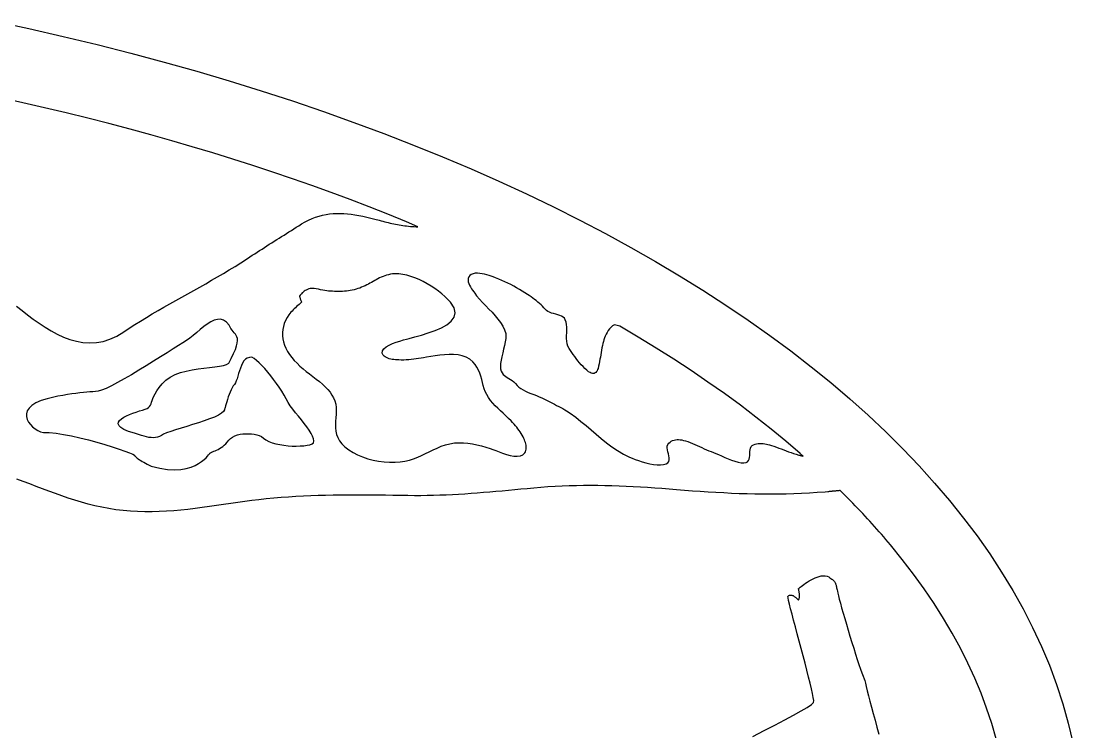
# Model space of a CAD drawing. Extents: x 0.2 to 24.2, y 0.4 to 12.4.
# Drawn here: x 16.96 to 24.09, y 7.12 to 11.93 of the extents above; entities that cross this region are included whole.
import ezdxf

# ---------------------------------------------------------------- set-up
doc = ezdxf.new("R2010")
doc.units = 0
doc.linetypes.add('0', pattern=[0])
doc.layers.add('1', color=7, linetype='0')

msp = doc.modelspace()

# ---------------------------------------------------------------- linework, layer by layer
at = {"layer": '1'}
for points in [[(16.777, 11.932087), (17.012596, 11.88135), (17.24575, 11.82818), (17.476219, 11.772612), (17.704002, 11.714676), (17.928856, 11.654406), (18.15078, 11.591831), (18.369774, 11.526987), (18.585838, 11.459902), (18.798729, 11.390612), (19.008446, 11.319143), (19.214989, 11.245535), (19.418358, 11.169813), (19.618309, 11.09201), (19.814842, 11.012163), (20.007957, 10.9303), (20.197411, 10.846453), (20.383446, 10.760654), (20.565819, 10.672937), (20.744286, 10.58333), (20.91909, 10.491869), (21.090233, 10.398584), (21.257225, 10.303509), (21.420067, 10.206675), (21.579247, 10.10811), (21.734032, 10.007853), (21.884911, 9.90593), (22.031639, 9.802376), (22.173485, 9.697222), (22.311424, 9.590502), (22.444725, 9.482244), (22.573875, 9.372482), (22.698387, 9.26125), (22.818016, 9.148581), (22.933006, 9.0345), (23.043602, 8.919043), (23.148827, 8.802242), (23.249657, 8.684132), (23.34536, 8.564739), (23.43618, 8.444099), (23.521873, 8.322245), (23.60244, 8.199203), (23.677635, 8.075012), (23.747704, 7.949701), (23.812401, 7.823303), (23.871971, 7.695845), (23.92617, 7.567368), (23.974266, 7.437895), (24.017235, 7.307463), (24.0541, 7.176102), (24.085838, 7.043848)], [(16.929588, 10.000916), (16.966454, 9.971346), (17.004051, 9.941759), (17.04287, 9.912642), (17.08242, 9.884476), (17.122704, 9.857746), (17.163719, 9.832941), (17.205467, 9.810539), (17.247948, 9.791033), (17.291405, 9.7749), (17.335106, 9.762629), (17.379295, 9.754705), (17.424461, 9.751612), (17.469872, 9.753832), (17.51577, 9.761854), (17.562157, 9.776161), (17.608543, 9.797239), (17.655663, 9.825569), (17.69326, 9.8508), (17.731346, 9.875553), (17.76992, 9.899881), (17.808983, 9.92383), (17.848289, 9.947445), (17.888084, 9.970776), (17.928123, 9.993868), (17.968163, 10.016769), (18.00869, 10.039532), (18.048973, 10.062195), (18.0895, 10.084814), (18.130028, 10.107431), (18.170555, 10.130095), (18.211082, 10.152857), (18.251122, 10.175758), (18.291161, 10.198851), (18.330956, 10.222179), (18.370506, 10.245794), (18.409569, 10.269741), (18.448143, 10.294065), (18.486473, 10.318819), (18.510155, 10.334339), (18.526512, 10.345058), (18.54287, 10.355749), (18.559227, 10.366413), (18.575829, 10.377052), (18.592186, 10.387669), (18.608788, 10.398264), (18.625145, 10.40884), (18.641747, 10.419401), (18.658348, 10.429945), (18.67495, 10.440475), (18.691551, 10.450994), (18.708397, 10.461506), (18.724754, 10.47201), (18.7416, 10.482504), (18.758202, 10.492998), (18.774803, 10.50349), (18.791649, 10.513983), (18.808006, 10.524477), (18.824608, 10.534973), (18.841454, 10.545479), (18.860497, 10.557446), (18.884422, 10.571217), (18.908104, 10.583364), (18.931786, 10.593948), (18.955467, 10.603025), (18.978905, 10.610653), (19.002342, 10.616888), (19.02578, 10.621788), (19.049706, 10.625414), (19.073387, 10.627817), (19.097313, 10.629059), (19.121483, 10.629196), (19.145897, 10.628286), (19.170799, 10.626385), (19.19619, 10.623556), (19.221581, 10.619846), (19.247704, 10.615322), (19.274315, 10.610039), (19.301414, 10.604053), (19.329247, 10.597424), (19.357567, 10.590204), (19.38662, 10.582457), (19.398827, 10.579187), (19.411278, 10.575972), (19.423485, 10.572823), (19.435692, 10.569748), (19.447899, 10.566757), (19.46035, 10.56386), (19.472557, 10.561069), (19.484764, 10.558392), (19.497215, 10.555838), (19.509422, 10.553417), (19.522118, 10.55114), (19.534325, 10.549015), (19.54702, 10.547054), (19.559471, 10.545265), (19.571922, 10.543659), (19.584618, 10.542246), (19.597069, 10.541037), (19.610008, 10.540037), (19.622704, 10.539257), (19.635643, 10.538712), (19.648338, 10.538408), (19.569969, 10.572687), (19.444481, 10.623425), (19.317772, 10.673256), (19.189842, 10.722178), (19.060448, 10.770187), (18.929832, 10.81728), (18.797997, 10.863451), (18.66494, 10.908695), (18.530418, 10.953014), (18.394676, 10.996399), (18.257957, 11.038847), (18.119774, 11.080355), (17.980614, 11.12092), (17.839989, 11.160534), (17.698143, 11.1992), (17.555077, 11.236908), (17.411278, 11.273661), (17.266014, 11.309446), (17.119286, 11.344265), (16.971581, 11.378115), (16.822899, 11.410988)], [(23.565086, 7.070278), (23.535301, 7.173294), (23.501122, 7.27602), (23.463036, 7.37845), (23.420555, 7.48056), (23.373924, 7.582342), (23.322899, 7.683779), (23.267967, 7.784861), (23.208641, 7.885565), (23.145164, 7.985884), (23.077538, 8.085802), (23.005516, 8.185307), (22.929588, 8.284378), (22.849754, 8.383011), (22.818993, 8.419256), (22.803856, 8.437059), (22.788475, 8.454824), (22.773094, 8.472555), (22.757469, 8.49025), (22.7416, 8.50791), (22.725975, 8.525536), (22.709862, 8.543131), (22.693748, 8.560688), (22.677635, 8.578218), (22.661278, 8.595713), (22.64492, 8.613176), (22.628319, 8.63061), (22.611473, 8.648016), (22.594627, 8.665388), (22.577782, 8.682734), (22.560692, 8.700048), (22.543602, 8.717337), (22.526268, 8.734594), (22.509422, 8.751377), (22.504784, 8.750908), (22.500389, 8.750444), (22.495995, 8.749987), (22.4916, 8.749533), (22.487206, 8.749083), (22.482567, 8.748638), (22.478172, 8.748196), (22.473778, 8.747757), (22.469139, 8.74732), (22.464745, 8.746887), (22.46035, 8.746458), (22.455711, 8.746031), (22.451561, 8.745604), (22.446922, 8.74518), (22.442528, 8.744759), (22.437889, 8.744337), (22.43325, 8.743916), (22.4291, 8.743498), (22.424706, 8.743078), (22.406395, 8.741472), (22.353416, 8.737291), (22.300682, 8.733829), (22.247704, 8.731056), (22.194969, 8.728945), (22.142235, 8.727465), (22.089256, 8.726583), (22.036522, 8.726274), (21.983788, 8.726505), (21.931053, 8.727249), (21.878319, 8.728474), (21.825584, 8.73015), (21.772606, 8.732248), (21.719872, 8.734739), (21.666893, 8.737593), (21.61367, 8.740778), (21.560936, 8.744268), (21.507713, 8.748028), (21.454247, 8.752031), (21.401024, 8.756252), (21.349998, 8.760403), (21.301414, 8.764212), (21.252586, 8.76778), (21.204002, 8.771086), (21.155663, 8.774103), (21.107323, 8.77681), (21.058983, 8.779179), (21.010643, 8.781185), (20.962303, 8.782806), (20.914207, 8.784019), (20.866112, 8.784798), (20.817772, 8.785116), (20.769676, 8.784954), (20.721581, 8.784279), (20.673485, 8.783077), (20.625389, 8.781317), (20.577293, 8.778973), (20.528954, 8.776026), (20.480614, 8.772449), (20.432518, 8.768219), (20.388573, 8.764015), (20.346092, 8.759933), (20.303856, 8.755884), (20.261375, 8.751892), (20.219139, 8.747982), (20.176903, 8.744179), (20.134911, 8.740513), (20.092674, 8.737007), (20.050438, 8.733688), (20.008202, 8.730583), (19.965965, 8.727716), (19.923973, 8.725113), (19.881493, 8.722803), (19.838768, 8.72081), (19.796288, 8.71916), (19.753563, 8.717876), (19.710838, 8.716993), (19.668114, 8.71653), (19.624657, 8.716511), (19.580956, 8.716969), (19.52993, 8.717712), (19.478905, 8.718449), (19.428123, 8.719143), (19.377098, 8.719755), (19.326561, 8.720253), (19.27578, 8.720594), (19.225243, 8.720747), (19.174706, 8.720671), (19.124168, 8.720331), (19.073875, 8.719692), (19.023338, 8.718714), (18.973045, 8.71736), (18.922752, 8.715599), (18.872215, 8.713388), (18.821922, 8.710691), (18.771873, 8.707474), (18.721581, 8.703699), (18.671288, 8.699327), (18.620995, 8.694326), (18.571434, 8.688753), (18.523582, 8.682831), (18.475975, 8.676472), (18.428123, 8.669794), (18.380028, 8.662916), (18.331932, 8.655956), (18.283836, 8.649029), (18.235741, 8.642256), (18.187401, 8.63575), (18.139305, 8.629633), (18.090721, 8.62402), (18.042137, 8.61903), (17.993797, 8.61478), (17.944969, 8.611387), (17.896141, 8.608971), (17.847557, 8.607645), (17.798485, 8.607533), (17.749413, 8.608746), (17.70034, 8.611406), (17.651024, 8.615629), (17.601952, 8.621489), (17.5541, 8.628931), (17.506981, 8.637846), (17.460594, 8.648104), (17.414696, 8.659575), (17.369286, 8.672129), (17.324364, 8.685635), (17.27993, 8.699963), (17.235985, 8.714981), (17.192284, 8.730564), (17.148582, 8.746576), (17.105125, 8.762892), (17.061668, 8.779377), (17.018456, 8.795904), (16.974998, 8.81234), (16.931297, 8.828558)], [(21.916893, 7.086029), (21.994041, 7.125027), (22.066795, 7.162378), (22.13369, 7.197451), (22.193504, 7.229601), (22.244286, 7.2582), (22.285057, 7.282598), (22.313622, 7.302162), (22.329002, 7.316254), (22.329735, 7.328749), (22.326805, 7.348684), (22.321434, 7.375456), (22.31411, 7.408195), (22.305321, 7.44603), (22.294823, 7.488092), (22.283348, 7.53351), (22.270897, 7.581419), (22.257957, 7.630945), (22.24453, 7.681221), (22.231102, 7.731379), (22.217918, 7.780544), (22.205467, 7.827848), (22.193504, 7.872429), (22.182762, 7.913408), (22.173241, 7.949921), (22.165428, 7.981096), (22.159569, 8.006063), (22.155663, 8.02396), (22.154198, 8.033905), (22.15786, 8.037516), (22.161522, 8.040184), (22.165428, 8.042028), (22.169579, 8.043114), (22.173485, 8.043499), (22.177635, 8.043247), (22.181541, 8.042419), (22.185692, 8.041077), (22.189598, 8.039284), (22.193748, 8.037102), (22.197411, 8.034588), (22.201317, 8.031809), (22.204979, 8.028824), (22.208641, 8.025694), (22.212303, 8.022486), (22.215477, 8.019257), (22.218651, 8.016071), (22.221581, 8.012987), (22.224266, 8.010067), (22.226707, 8.008804), (22.228905, 8.013052), (22.230614, 8.01763), (22.231834, 8.022474), (22.232567, 8.027525), (22.233055, 8.032719), (22.233543, 8.037998), (22.233299, 8.043299), (22.233055, 8.048561), (22.232567, 8.053722), (22.232079, 8.058723), (22.231346, 8.063503), (22.230614, 8.067997), (22.229881, 8.072147), (22.228905, 8.07589), (22.228172, 8.079165), (22.227684, 8.081913), (22.226952, 8.08407), (22.226463, 8.085579), (22.225975, 8.086372), (22.226463, 8.086689), (22.228416, 8.08839), (22.232323, 8.091635), (22.237694, 8.096201), (22.244774, 8.101862), (22.253319, 8.108395), (22.263084, 8.115578), (22.274071, 8.123188), (22.285545, 8.131001), (22.298241, 8.13879), (22.311424, 8.146338), (22.324852, 8.153416), (22.339012, 8.159805), (22.353172, 8.165279), (22.367088, 8.169615), (22.381004, 8.172588), (22.394432, 8.173979), (22.407616, 8.173559), (22.420067, 8.17111), (22.431541, 8.166407), (22.439842, 8.160992), (22.44619, 8.156301), (22.451561, 8.152018), (22.456444, 8.148067), (22.460838, 8.144375), (22.464256, 8.140863), (22.46743, 8.137461), (22.470116, 8.13409), (22.472557, 8.13068), (22.47451, 8.127155), (22.476219, 8.123436), (22.477928, 8.119455), (22.479393, 8.115133), (22.480614, 8.110399), (22.481834, 8.105173), (22.483299, 8.099384), (22.485008, 8.092957), (22.486717, 8.085815), (22.48867, 8.077888), (22.490868, 8.069099), (22.493065, 8.056841), (22.497215, 8.038782), (22.502831, 8.015574), (22.510399, 7.987867), (22.518944, 7.956318), (22.528709, 7.921574), (22.539452, 7.884293), (22.550926, 7.845123), (22.562889, 7.804718), (22.57534, 7.763733), (22.587791, 7.722816), (22.600487, 7.682625), (22.612694, 7.643805), (22.624657, 7.607014), (22.635643, 7.572906), (22.646141, 7.54213), (22.655907, 7.515339), (22.663963, 7.493185), (22.671043, 7.476322), (22.675926, 7.464109), (22.679588, 7.446314), (22.685204, 7.422808), (22.692284, 7.394182), (22.701073, 7.361027), (22.710594, 7.323933), (22.721581, 7.283493), (22.733055, 7.240299), (22.745262, 7.194941), (22.757957, 7.14801), (22.771141, 7.100098)]]:
    msp.add_lwpolyline(points, dxfattribs=at)
for points in [[(19.868065, 10.027107), (19.850243, 10.046396), (19.830711, 10.065468), (19.809471, 10.084164), (19.786766, 10.102341), (19.762596, 10.119852), (19.737206, 10.136555), (19.711082, 10.152306), (19.683983, 10.166962), (19.656395, 10.180372), (19.628319, 10.192398), (19.601219, 10.202284), (19.587791, 10.206467), (19.574364, 10.210163), (19.560692, 10.213324), (19.546776, 10.215906), (19.53286, 10.217859), (19.518944, 10.219137), (19.504784, 10.219696), (19.490868, 10.219488), (19.476952, 10.218468), (19.463036, 10.216583), (19.449364, 10.213825), (19.436424, 10.210396), (19.423973, 10.206364), (19.41201, 10.201805), (19.400047, 10.196796), (19.388817, 10.191414), (19.377342, 10.18574), (19.3666, 10.179844), (19.355614, 10.173807), (19.344872, 10.167707), (19.334373, 10.161617), (19.323631, 10.155617), (19.312645, 10.149738), (19.301414, 10.144016), (19.290184, 10.138489), (19.278465, 10.133196), (19.266991, 10.128174), (19.254784, 10.123463), (19.242332, 10.119102), (19.229881, 10.115126), (19.216942, 10.111576), (19.203758, 10.10849), (19.190086, 10.105995), (19.177147, 10.104099), (19.163719, 10.102654), (19.150536, 10.101612), (19.137352, 10.100916), (19.12368, 10.100527), (19.110252, 10.100388), (19.096825, 10.100451), (19.083153, 10.100668), (19.069481, 10.100988), (19.055809, 10.10136), (19.043602, 10.1019), (19.031395, 10.103434), (19.017967, 10.10581), (19.003563, 10.108713), (18.98867, 10.111824), (18.973778, 10.114826), (18.959129, 10.117401), (18.944969, 10.119232), (18.931297, 10.120005), (18.919334, 10.119396), (18.908348, 10.117092), (18.899315, 10.113546), (18.891747, 10.109947), (18.885155, 10.106241), (18.878807, 10.102396), (18.873436, 10.098379), (18.868553, 10.094162), (18.863914, 10.089706), (18.85952, 10.084988), (18.855125, 10.079969), (18.850975, 10.074619), (18.846336, 10.068905), (18.845848, 10.067112), (18.846581, 10.06472), (18.848045, 10.060928), (18.849754, 10.056126), (18.851463, 10.05069), (18.853416, 10.045013), (18.85537, 10.039478), (18.857323, 10.034464), (18.858788, 10.030363), (18.859764, 10.027554), (18.860008, 10.026426), (18.851952, 10.019663), (18.843651, 10.012314), (18.835106, 10.004921), (18.826805, 9.997475), (18.818748, 9.98996), (18.810936, 9.982365), (18.803123, 9.974678), (18.795555, 9.966881), (18.788475, 9.958967), (18.781395, 9.950922), (18.774803, 9.942333), (18.761864, 9.923296), (18.751366, 9.903704), (18.743065, 9.883642), (18.736961, 9.863195), (18.733299, 9.842457), (18.73159, 9.821507), (18.731834, 9.800432), (18.734276, 9.779324), (18.73867, 9.758266), (18.744774, 9.737341), (18.753319, 9.71629), (18.764793, 9.693981), (18.778221, 9.672621), (18.793602, 9.652113), (18.810692, 9.632355), (18.829247, 9.613249), (18.849022, 9.594696), (18.870018, 9.576593), (18.891502, 9.558846), (18.913963, 9.541351), (18.936913, 9.524012), (18.959862, 9.506752), (18.98159, 9.489504), (19.001854, 9.472086), (19.020653, 9.454391), (19.037743, 9.436317), (19.052879, 9.417757), (19.065819, 9.398603), (19.076805, 9.378754), (19.08535, 9.358099), (19.091454, 9.336533), (19.094872, 9.313953), (19.094872, 9.290668), (19.093895, 9.267694), (19.092186, 9.244757), (19.090477, 9.221905), (19.0895, 9.199173), (19.089989, 9.176607), (19.092186, 9.154249), (19.097069, 9.132139), (19.105125, 9.110321), (19.116844, 9.088835), (19.132713, 9.067722), (19.154198, 9.046717), (19.179832, 9.026888), (19.208641, 9.008949), (19.239891, 8.992981), (19.273338, 8.979055), (19.30825, 8.967249), (19.344627, 8.957636), (19.381737, 8.950291), (19.419334, 8.945295), (19.456688, 8.942717), (19.493553, 8.942631), (19.528465, 8.945194), (19.560692, 8.950325), (19.590965, 8.957638), (19.61953, 8.96677), (19.647118, 8.977356), (19.673485, 8.989029), (19.699852, 9.001425), (19.725487, 9.014172), (19.751854, 9.026917), (19.778221, 9.039282), (19.806053, 9.050909), (19.835594, 9.061329), (19.865623, 9.068857), (19.896141, 9.073503), (19.926414, 9.07551), (19.956932, 9.075115), (19.987206, 9.072559), (20.017723, 9.068085), (20.047997, 9.061934), (20.07827, 9.054338), (20.108543, 9.045549), (20.138329, 9.035799), (20.156395, 9.029213), (20.175682, 9.021591), (20.198143, 9.012928), (20.222313, 9.004061), (20.247704, 8.995823), (20.273094, 8.98905), (20.298241, 8.984575), (20.32119, 8.98324), (20.34243, 8.985872), (20.360008, 8.993309), (20.372948, 9.006388), (20.377586, 9.014715), (20.380516, 9.023121), (20.382225, 9.031849), (20.382713, 9.040813), (20.382225, 9.049931), (20.38076, 9.059113), (20.378807, 9.068279), (20.376122, 9.077341), (20.373192, 9.086216), (20.369774, 9.09482), (20.366112, 9.103329), (20.360741, 9.114737), (20.354881, 9.126009), (20.348289, 9.137144), (20.341209, 9.148146), (20.333885, 9.15901), (20.325829, 9.169748), (20.317528, 9.180353), (20.308739, 9.190832), (20.29995, 9.201181), (20.290184, 9.211409), (20.279198, 9.222984), (20.26162, 9.240465), (20.243553, 9.257654), (20.224998, 9.274689), (20.206932, 9.291706), (20.188866, 9.308838), (20.171288, 9.326225), (20.155174, 9.344002), (20.140038, 9.362305), (20.126366, 9.381269), (20.114403, 9.401035), (20.104881, 9.421263), (20.097557, 9.441299), (20.091209, 9.461973), (20.085594, 9.483065), (20.080223, 9.504356), (20.07412, 9.525623), (20.067284, 9.546652), (20.058739, 9.567221), (20.048241, 9.587109), (20.035545, 9.606096), (20.019432, 9.623964), (19.999413, 9.640951), (19.975243, 9.654812), (19.948631, 9.664438), (19.920067, 9.670368), (19.890038, 9.673147), (19.859276, 9.673315), (19.827782, 9.671413), (19.796532, 9.667986), (19.765282, 9.66357), (19.735497, 9.658712), (19.706932, 9.65395), (19.685692, 9.650557), (19.669579, 9.64801), (19.652977, 9.645538), (19.636375, 9.643206), (19.619774, 9.641071), (19.603172, 9.639194), (19.586327, 9.637638), (19.569481, 9.636465), (19.552391, 9.635729), (19.535301, 9.6355), (19.518211, 9.635832), (19.506004, 9.636456), (19.495995, 9.637259), (19.485497, 9.638414), (19.474998, 9.63999), (19.464256, 9.642048), (19.453758, 9.644657), (19.443993, 9.647882), (19.434715, 9.651789), (19.426414, 9.656445), (19.419334, 9.661907), (19.413719, 9.668255), (19.407127, 9.68218), (19.408348, 9.697277), (19.417381, 9.711298), (19.432518, 9.724213), (19.452538, 9.735996), (19.475731, 9.74662), (19.500633, 9.756056), (19.526024, 9.76428), (19.54995, 9.771259), (19.57119, 9.776974), (19.588036, 9.781391), (19.62661, 9.791811), (19.671776, 9.804472), (19.718651, 9.818842), (19.764549, 9.83518), (19.807762, 9.853758), (19.845116, 9.874838), (19.874657, 9.898687), (19.894188, 9.925575), (19.901268, 9.955761), (19.893456, 9.989517)], [(19.999657, 10.208321), (19.992821, 10.199135), (19.988914, 10.188927), (19.988182, 10.177923), (19.989647, 10.166349), (19.993065, 10.154436), (19.998192, 10.142406), (20.004539, 10.130489), (20.011375, 10.118916), (20.018944, 10.107908), (20.026268, 10.097698), (20.03286, 10.088509), (20.046043, 10.07155), (20.065331, 10.048624), (20.086082, 10.026026), (20.107567, 10.003609), (20.129295, 9.981234), (20.150536, 9.95875), (20.171288, 9.936014), (20.190575, 9.912888), (20.207664, 9.889221), (20.222557, 9.864874), (20.234764, 9.839701), (20.242821, 9.815575), (20.24453, 9.799763), (20.243065, 9.780422), (20.239891, 9.758326), (20.235008, 9.734247), (20.229149, 9.708956), (20.223045, 9.683228), (20.217186, 9.657831), (20.212059, 9.633541), (20.208641, 9.611132), (20.207176, 9.59137), (20.208397, 9.575035), (20.213036, 9.560417), (20.219139, 9.548012), (20.226219, 9.537998), (20.23452, 9.529812), (20.243309, 9.522881), (20.253075, 9.516642), (20.263817, 9.510529), (20.274559, 9.503969), (20.285789, 9.496401), (20.297264, 9.487255), (20.309227, 9.475964), (20.320213, 9.462921), (20.331688, 9.451784), (20.34536, 9.441723), (20.360741, 9.432566), (20.377586, 9.424147), (20.395653, 9.416288), (20.414207, 9.408825), (20.433006, 9.401583), (20.451805, 9.394396), (20.47036, 9.387091), (20.487938, 9.379496), (20.504784, 9.371441), (20.518456, 9.363974), (20.532372, 9.356752), (20.546043, 9.349625), (20.560204, 9.342548), (20.57412, 9.335478), (20.588036, 9.328371), (20.601952, 9.321188), (20.615623, 9.313879), (20.629295, 9.30641), (20.642723, 9.298731), (20.655907, 9.290802), (20.680565, 9.274658), (20.71743, 9.248013), (20.753075, 9.220093), (20.787498, 9.191292), (20.821434, 9.162004), (20.855614, 9.132629), (20.890038, 9.103558), (20.925194, 9.075186), (20.961571, 9.047911), (21.000145, 9.022123), (21.040672, 8.998226), (21.082664, 8.977133), (21.099022, 8.970018), (21.119041, 8.962248), (21.141747, 8.954241), (21.166405, 8.946415), (21.192284, 8.939194), (21.218407, 8.932999), (21.24453, 8.928246), (21.269432, 8.925358), (21.292625, 8.924753), (21.312889, 8.926855), (21.329979, 8.932081), (21.341698, 8.939823), (21.348045, 8.949245), (21.350731, 8.960325), (21.350487, 8.972683), (21.348289, 8.985945), (21.345116, 8.999729), (21.341454, 9.01366), (21.338524, 9.027363), (21.336815, 9.040457), (21.337303, 9.052567), (21.340721, 9.063318), (21.347801, 9.07222), (21.356102, 9.079145), (21.364891, 9.08486), (21.373924, 9.089405), (21.383446, 9.092813), (21.393456, 9.095121), (21.403465, 9.096367), (21.414207, 9.096579), (21.425194, 9.095802), (21.436668, 9.09407), (21.448387, 9.091417), (21.46035, 9.087881), (21.475975, 9.082544), (21.492332, 9.07642), (21.508446, 9.069914), (21.524315, 9.063118), (21.53994, 9.056126), (21.555565, 9.049025), (21.57119, 9.041904), (21.587059, 9.034855), (21.602684, 9.027967), (21.618797, 9.021332), (21.635155, 9.015038), (21.65078, 9.009356), (21.666893, 9.00281), (21.685448, 8.99468), (21.705956, 8.985516), (21.727928, 8.97587), (21.750633, 8.966293), (21.773338, 8.95734), (21.796043, 8.94956), (21.817772, 8.943506), (21.838036, 8.939728), (21.855858, 8.93878), (21.871483, 8.941214), (21.881493, 8.94631), (21.888084, 8.954117), (21.892479, 8.964138), (21.894676, 8.975811), (21.895897, 8.988577), (21.896385, 9.001871), (21.897118, 9.015139), (21.898338, 9.027807), (21.901024, 9.039326), (21.905418, 9.049126), (21.912254, 9.056648), (21.92202, 9.061718), (21.932518, 9.065535), (21.943016, 9.068268), (21.953758, 9.069998), (21.964745, 9.070805), (21.975487, 9.070772), (21.986717, 9.069975), (21.997704, 9.068499), (22.00869, 9.066422), (22.01992, 9.063824), (22.031151, 9.060783), (22.042625, 9.057234), (22.059715, 9.051544), (22.076561, 9.045612), (22.093163, 9.039499), (22.109764, 9.033276), (22.126122, 9.027006), (22.142967, 9.02076), (22.159325, 9.014599), (22.17617, 9.008591), (22.193016, 9.002808), (22.210106, 8.997309), (22.227684, 8.992167), (22.235008, 8.990124), (22.237206, 8.989582), (22.239403, 8.989038), (22.2416, 8.988495), (22.243797, 8.987951), (22.245995, 8.98741), (22.248192, 8.986866), (22.250633, 8.986324), (22.252831, 8.985781), (22.254784, 8.985239), (22.257225, 8.984695), (22.236961, 9.003437), (22.140282, 9.086004), (22.040672, 9.167765), (21.938133, 9.248711), (21.832909, 9.328827), (21.72451, 9.408104), (21.613426, 9.48653), (21.499413, 9.564098), (21.382713, 9.640791), (21.263329, 9.7166), (21.141014, 9.791517), (21.01577, 9.865528), (20.979881, 9.874218), (20.966942, 9.866102), (20.955711, 9.85667), (20.945946, 9.846151), (20.937401, 9.83477), (20.929832, 9.822756), (20.923485, 9.810337), (20.91787, 9.797739), (20.912987, 9.785191), (20.908836, 9.772917), (20.905418, 9.761147), (20.901756, 9.748402), (20.898094, 9.733112), (20.894676, 9.717741), (20.891747, 9.702307), (20.889061, 9.686834), (20.88662, 9.671343), (20.884422, 9.655851), (20.881737, 9.640381), (20.879295, 9.624954), (20.875877, 9.609589), (20.872459, 9.594311), (20.868797, 9.57914), (20.865623, 9.570734), (20.86245, 9.563433), (20.858299, 9.557106), (20.854149, 9.551876), (20.849022, 9.547869), (20.843407, 9.54521), (20.837059, 9.544025), (20.829979, 9.544437), (20.822166, 9.546572), (20.81411, 9.550552), (20.804832, 9.556505), (20.79287, 9.566231), (20.779442, 9.578333), (20.766747, 9.590948), (20.754539, 9.603994), (20.743065, 9.617397), (20.731834, 9.631073), (20.721092, 9.644947), (20.711327, 9.658936), (20.701073, 9.672962), (20.691307, 9.686949), (20.681786, 9.700811), (20.672264, 9.714556), (20.664452, 9.729637), (20.659325, 9.74608), (20.656639, 9.763596), (20.655663, 9.781904), (20.655907, 9.800713), (20.656395, 9.81974), (20.657127, 9.838701), (20.657127, 9.857307), (20.655663, 9.875273), (20.652489, 9.892315), (20.646873, 9.908146), (20.64077, 9.918501), (20.632469, 9.925665), (20.621971, 9.931684), (20.60952, 9.936832), (20.596092, 9.94138), (20.581932, 9.945595), (20.567528, 9.949749), (20.553368, 9.954117), (20.540428, 9.95896), (20.528709, 9.964556), (20.519188, 9.971174), (20.511375, 9.979624), (20.502342, 9.989916), (20.493065, 9.99995), (20.482811, 10.009739), (20.472313, 10.019289), (20.461571, 10.02861), (20.450096, 10.037714), (20.438622, 10.04661), (20.426659, 10.055307), (20.414452, 10.063812), (20.402245, 10.072142), (20.389793, 10.080301), (20.372704, 10.091362), (20.354393, 10.10281), (20.335838, 10.11405), (20.316795, 10.12505), (20.297264, 10.135771), (20.277733, 10.146185), (20.257713, 10.156252), (20.237206, 10.165937), (20.216454, 10.175211), (20.195457, 10.184032), (20.174217, 10.192375), (20.157127, 10.198622), (20.14492, 10.202957), (20.13076, 10.207575), (20.115623, 10.212152), (20.099754, 10.216362), (20.083397, 10.219881), (20.067039, 10.222385), (20.05117, 10.223551), (20.035789, 10.223051), (20.022118, 10.220562), (20.009666, 10.215761)], [(17.687157, 9.152397), (17.657127, 9.165358), (17.636375, 9.178125), (17.623924, 9.190639), (17.618797, 9.20285), (17.620262, 9.214705), (17.627342, 9.226147), (17.639305, 9.237123), (17.655174, 9.247585), (17.673973, 9.257477), (17.694969, 9.266743), (17.717186, 9.275333), (17.739647, 9.283194), (17.76162, 9.290272), (17.782372, 9.296513), (17.799706, 9.302233), (17.813377, 9.308212), (17.823387, 9.314667), (17.830956, 9.321796), (17.836571, 9.329802), (17.840721, 9.338886), (17.844627, 9.349243), (17.848778, 9.36108), (17.853416, 9.374594), (17.859764, 9.389986), (17.868553, 9.407459), (17.880272, 9.427212), (17.895409, 9.449444), (17.915184, 9.474358), (17.939842, 9.499641), (17.969627, 9.520506), (18.003319, 9.537346), (18.040184, 9.550713), (18.079002, 9.561163), (18.119041, 9.569248), (18.159325, 9.575527), (18.198875, 9.580545), (18.236717, 9.584866), (18.272118, 9.589033), (18.303612, 9.593607), (18.330956, 9.59914), (18.35244, 9.606186), (18.367332, 9.615301), (18.384178, 9.645397), (18.399803, 9.678888), (18.411522, 9.707161), (18.419579, 9.730829), (18.424217, 9.750505), (18.425926, 9.766804), (18.425194, 9.780336), (18.422264, 9.791714), (18.417625, 9.80155), (18.411522, 9.810459), (18.404442, 9.819056), (18.397362, 9.827946), (18.389549, 9.837749), (18.381981, 9.849073), (18.368797, 9.871431), (18.350731, 9.89287), (18.331444, 9.90596), (18.310936, 9.91164), (18.289696, 9.910845), (18.267479, 9.904512), (18.24453, 9.893579), (18.221336, 9.878979), (18.197655, 9.86165), (18.173973, 9.842531), (18.150047, 9.822556), (18.126366, 9.80266), (18.102684, 9.783783), (18.079735, 9.766857), (18.056297, 9.752022), (18.026756, 9.733612), (17.990868, 9.711081), (17.949852, 9.685265), (17.90493, 9.657), (17.857323, 9.627123), (17.807518, 9.59647), (17.757469, 9.565878), (17.707664, 9.536182), (17.659325, 9.508219), (17.613914, 9.482822), (17.572166, 9.460833), (17.535301, 9.443085), (17.504784, 9.43041), (17.482811, 9.424768), (17.465233, 9.422874), (17.446678, 9.421118), (17.426414, 9.419371), (17.405174, 9.417498), (17.381981, 9.415369), (17.357567, 9.412855), (17.331444, 9.409824), (17.303612, 9.406143), (17.274071, 9.401682), (17.242821, 9.396309), (17.209129, 9.389894), (17.173729, 9.382303), (17.135643, 9.373409), (17.095848, 9.361835), (17.059959, 9.345753), (17.03286, 9.328293), (17.013817, 9.30982), (17.002098, 9.290699), (16.996727, 9.271294), (16.996727, 9.251968), (17.001854, 9.233088), (17.010887, 9.215017), (17.023582, 9.198116), (17.038475, 9.182755), (17.055321, 9.169292), (17.073143, 9.158098), (17.090965, 9.14953), (17.111961, 9.14521), (17.151268, 9.144545), (17.196922, 9.139936), (17.247704, 9.131975), (17.301903, 9.12125), (17.358543, 9.108351), (17.415916, 9.093861), (17.472313, 9.078375), (17.527, 9.062477), (17.577782, 9.046755), (17.623436, 9.031801), (17.662987, 9.018202), (17.694481, 9.006542), (17.716454, 8.997416), (17.72744, 8.991474), (17.729393, 8.987577), (17.732567, 8.983524), (17.736473, 8.979298), (17.7416, 8.97488), (17.747459, 8.970251), (17.754295, 8.965393), (17.762108, 8.960287), (17.770653, 8.954916), (17.780418, 8.949259), (17.790672, 8.943298), (17.802147, 8.937019), (17.814354, 8.930399), (17.827538, 8.923418), (17.841454, 8.916063), (17.899803, 8.902458), (17.952538, 8.894865), (17.999657, 8.892534), (18.041649, 8.894718), (18.078758, 8.900671), (18.111229, 8.909639), (18.139305, 8.920883), (18.162987, 8.933651), (18.18325, 8.947195), (18.199608, 8.960768), (18.212791, 8.973618), (18.223045, 8.985006), (18.230614, 8.994177), (18.235985, 9.000387), (18.239403, 9.003891), (18.244286, 9.007168), (18.250389, 9.010414), (18.257469, 9.013748), (18.26577, 9.01729), (18.274803, 9.021164), (18.284325, 9.025484), (18.294579, 9.030375), (18.304832, 9.035954), (18.315331, 9.042345), (18.326073, 9.049667), (18.336571, 9.058037), (18.346581, 9.067579), (18.356346, 9.078411), (18.366356, 9.091827), (18.378807, 9.103773), (18.393211, 9.113688), (18.409081, 9.121675), (18.426414, 9.127836), (18.444481, 9.132277), (18.46328, 9.135098), (18.482567, 9.136398), (18.501854, 9.136286), (18.520653, 9.134861), (18.539207, 9.132221), (18.55703, 9.128479), (18.573387, 9.123732), (18.58828, 9.11808), (18.601219, 9.106747), (18.617577, 9.094664), (18.637352, 9.084236), (18.660057, 9.075403), (18.685204, 9.068108), (18.712059, 9.062288), (18.739891, 9.057884), (18.768456, 9.054838), (18.796532, 9.053089), (18.82412, 9.05258), (18.850731, 9.053244), (18.874901, 9.055029), (18.897118, 9.057871), (18.916161, 9.061712), (18.931053, 9.066925), (18.940086, 9.075481), (18.94326, 9.087305), (18.941551, 9.10202), (18.935204, 9.119251), (18.925194, 9.138626), (18.91201, 9.159763), (18.896385, 9.182293), (18.878319, 9.205841), (18.859276, 9.230024), (18.839745, 9.254475), (18.819969, 9.278814), (18.800438, 9.302664), (18.782616, 9.325655), (18.768944, 9.348251), (18.756737, 9.372478), (18.742332, 9.397915), (18.726219, 9.424168), (18.708885, 9.45085), (18.690086, 9.477579), (18.670799, 9.50396), (18.651024, 9.52961), (18.631004, 9.554136), (18.611229, 9.577158), (18.591942, 9.59828), (18.573387, 9.617119), (18.555809, 9.633284), (18.539696, 9.646393), (18.523582, 9.653889), (18.506981, 9.653652), (18.492577, 9.649052), (18.480125, 9.640676), (18.469383, 9.629126), (18.46035, 9.61499), (18.452293, 9.598864), (18.445457, 9.581347), (18.439354, 9.563026), (18.433739, 9.5445), (18.428612, 9.526363), (18.423241, 9.509207), (18.41787, 9.493629), (18.41201, 9.480221), (18.405174, 9.470047), (18.39785, 9.460243), (18.39077, 9.448055), (18.38369, 9.433989), (18.37661, 9.418552), (18.370262, 9.402252), (18.363914, 9.385601), (18.358299, 9.369102), (18.352928, 9.35327), (18.348289, 9.338604), (18.344627, 9.325617), (18.341454, 9.314817), (18.339256, 9.306715), (18.337547, 9.301811), (18.337547, 9.298296), (18.332176, 9.286737), (18.318016, 9.274672), (18.296776, 9.262217), (18.269188, 9.249487), (18.236961, 9.236599), (18.200829, 9.223667), (18.16201, 9.210812), (18.122215, 9.198143), (18.08242, 9.185778), (18.043602, 9.173836), (18.007225, 9.162428), (17.974266, 9.151674), (17.945946, 9.141685), (17.924461, 9.132435), (17.911034, 9.12359), (17.897606, 9.116987), (17.884422, 9.112457), (17.870506, 9.109838), (17.85659, 9.108965), (17.841942, 9.109674), (17.826561, 9.111795), (17.810692, 9.11517), (17.793602, 9.119623), (17.775047, 9.125002), (17.755272, 9.131132), (17.73452, 9.137852), (17.711571, 9.144995)]]:
    msp.add_lwpolyline(points, close=True, dxfattribs=at)

doc.saveas('drawing.dxf')
